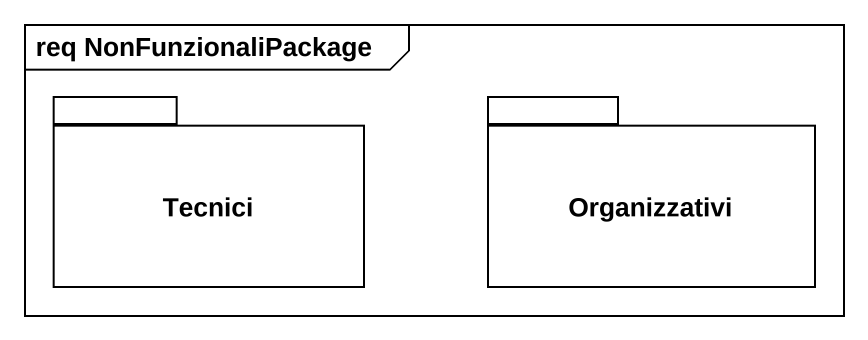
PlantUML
@startuml
mainframe req NonFunzionaliPackage
package Tecnici {
}
package Organizzativi {
}
@enduml
